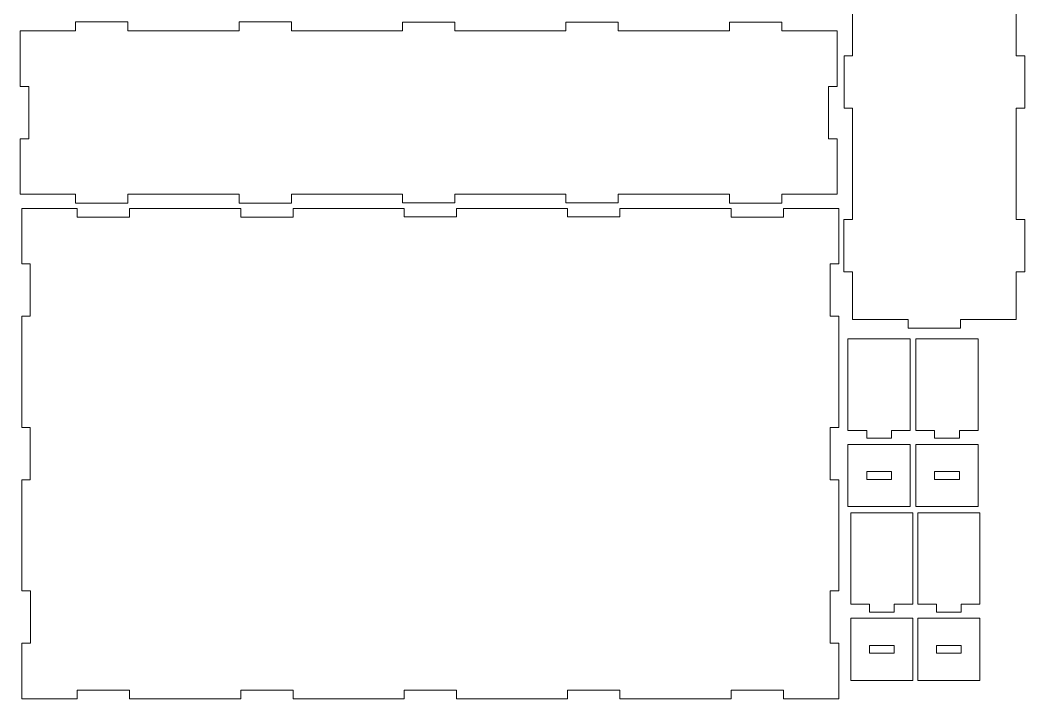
# Model space of a CAD drawing. Header units: millimetres. Extents: x -187 to 177, y 73 to 487.
# Drawn here: x -130 to 177.4, y 72.9 to 280.4 of the extents above; entities that cross this region are included whole.
import ezdxf

# ---------------------------------------------------------------- set-up
doc = ezdxf.new("R2010")
doc.units = ezdxf.units.MM
doc.header["$MEASUREMENT"] = 0
doc.layers.add('Layer 1', color=7, linetype='Continuous')

msp = doc.modelspace()

# ---------------------------------------------------------------- linework, layer by layer
at = {"layer": 'Layer 1', "color": 250, "lineweight": 18}
for points in [[(123.2951, 131.6809), (142.2951, 131.6809), (142.2951, 150.6809), (123.2951, 150.6809), (123.2951, 131.6809)], [(144.0793, 131.6809), (163.0793, 131.6809), (163.0793, 150.6809), (144.0793, 150.6809), (144.0793, 131.6809)], [(129.0115, 139.9809), (136.5785, 139.9809), (136.5785, 142.3809), (129.0115, 142.3809), (129.0115, 139.9809)], [(149.7957, 139.9809), (157.3627, 139.9809), (157.3627, 142.3809), (149.7957, 142.3809), (149.7957, 139.9809)], [(124.1372, 78.5151), (143.1372, 78.5151), (143.1372, 97.5151), (124.1372, 97.5151), (124.1372, 78.5151)], [(144.6214, 78.5151), (163.6214, 78.5151), (163.6214, 97.5151), (144.6214, 97.5151), (144.6214, 78.5151)], [(129.8536, 86.8151), (137.4206, 86.8151), (137.4206, 89.2151), (129.8536, 89.2151), (129.8536, 86.8151)], [(150.3378, 86.8151), (157.9048, 86.8151), (157.9048, 89.2151), (150.3378, 89.2151), (150.3378, 86.8151)]]:
    msp.add_lwpolyline(points, close=True, dxfattribs=at)
for points in [[(124.716, 269.5048), (124.716, 269.5048), (124.716, 303.5075), (124.716, 303.5075)], [(174.716, 303.5075), (174.716, 303.5075), (174.716, 269.5048), (174.716, 269.5048)], [(-62.9867, 277.1805), (-62.9867, 277.1805), (-96.9894, 277.1805), (-96.9894, 277.1805)], [(-12.984, 277.1805), (-12.984, 277.1805), (-46.9867, 277.1805), (-46.9867, 277.1805)], [(37.0187, 277.1805), (37.0187, 277.1805), (3.016, 277.1805), (3.016, 277.1805)], [(87.0322, 277.1805), (87.0322, 277.1805), (53.0187, 277.1805), (53.0187, 277.1805)], [(124.716, 219.5021), (124.716, 219.5021), (124.716, 253.5048), (124.716, 253.5048)], [(174.716, 253.5048), (174.716, 253.5048), (174.716, 219.5021), (174.716, 219.5021)], [(-96.9894, 227.1805), (-96.9894, 227.1805), (-62.9867, 227.1805), (-62.9867, 227.1805)], [(-46.9867, 227.1805), (-46.9867, 227.1805), (-12.984, 227.1805), (-12.984, 227.1805)], [(3.016, 227.1805), (3.016, 227.1805), (37.0187, 227.1805), (37.0187, 227.1805)], [(53.0187, 227.1805), (53.0187, 227.1805), (87.0322, 227.1805), (87.0322, 227.1805)], [(-96.4894, 222.8805), (-96.4894, 222.8805), (-62.4867, 222.8805), (-62.4867, 222.8805)], [(-46.4867, 222.8805), (-46.4867, 222.8805), (-12.484, 222.8805), (-12.484, 222.8805)], [(3.516, 222.8805), (3.516, 222.8805), (37.5187, 222.8805), (37.5187, 222.8805)], [(53.5187, 222.8805), (53.5187, 222.8805), (87.5322, 222.8805), (87.5322, 222.8805)], [(-129.484, 155.8805), (-129.484, 155.8805), (-129.484, 189.8832), (-129.484, 189.8832)], [(120.516, 189.8832), (120.516, 189.8832), (120.516, 155.8805), (120.516, 155.8805)], [(-129.484, 105.8778), (-129.484, 105.8778), (-129.484, 139.8805), (-129.484, 139.8805)], [(120.516, 139.8805), (120.516, 139.8805), (120.516, 105.8778), (120.516, 105.8778)], [(-62.4921, 72.8805), (-62.4921, 72.8805), (-96.4948, 72.8805), (-96.4948, 72.8805)], [(-12.4894, 72.8805), (-12.4894, 72.8805), (-46.4921, 72.8805), (-46.4921, 72.8805)], [(37.5133, 72.8805), (37.5133, 72.8805), (3.5106, 72.8805), (3.5106, 72.8805)], [(87.5268, 72.8805), (87.5268, 72.8805), (53.5133, 72.8805), (53.5133, 72.8805)]]:
    msp.add_open_spline(points, degree=3, dxfattribs=at)
for points, knots in [([(-112.9894, 277.1805), (-112.9894, 277.1805), (-112.9894, 279.8805), (-112.9894, 279.8805), (-112.9894, 279.8805), (-112.9894, 279.8805), (-96.9894, 279.8805), (-96.9894, 279.8805), (-96.9894, 279.8805), (-96.9894, 279.8805), (-96.9894, 277.1805), (-96.9894, 277.1805)], [0, 0, 0, 0, 0.25, 0.25, 0.25, 0.25, 0.5, 0.5, 0.5, 0.5, 1, 1, 1, 1]), ([(-62.9867, 277.1805), (-62.9867, 277.1805), (-62.9867, 279.8805), (-62.9867, 279.8805), (-62.9867, 279.8805), (-62.9867, 279.8805), (-46.9867, 279.8805), (-46.9867, 279.8805), (-46.9867, 279.8805), (-46.9867, 279.8805), (-46.9867, 277.1805), (-46.9867, 277.1805)], [0, 0, 0, 0, 0.25, 0.25, 0.25, 0.25, 0.5, 0.5, 0.5, 0.5, 1, 1, 1, 1]), ([(-12.984, 277.1805), (-12.984, 277.1805), (-12.984, 279.8127), (-12.984, 279.8127), (-12.984, 279.8127), (-12.984, 279.8127), (3.016, 279.8127), (3.016, 279.8127), (3.016, 279.8127), (3.016, 279.8127), (3.016, 277.1805), (3.016, 277.1805)], [0, 0, 0, 0, 0.25, 0.25, 0.25, 0.25, 0.5, 0.5, 0.5, 0.5, 1, 1, 1, 1]), ([(37.0187, 277.1805), (37.0187, 277.1805), (37.0187, 279.8458), (37.0187, 279.8458), (37.0187, 279.8458), (37.0187, 279.8458), (53.0187, 279.8458), (53.0187, 279.8458), (53.0187, 279.8458), (53.0187, 279.8458), (53.0187, 277.1805), (53.0187, 277.1805)], [0, 0, 0, 0, 0.25, 0.25, 0.25, 0.25, 0.5, 0.5, 0.5, 0.5, 1, 1, 1, 1]), ([(87.0322, 277.1805), (87.0322, 277.1805), (87.0322, 279.7805), (87.0322, 279.7805), (87.0322, 279.7805), (87.0322, 279.7805), (103.0322, 279.7805), (103.0322, 279.7805), (103.0322, 279.7805), (103.0322, 279.7805), (103.0322, 277.1805), (103.0322, 277.1805)], [0, 0, 0, 0, 0.25, 0.25, 0.25, 0.25, 0.5, 0.5, 0.5, 0.5, 1, 1, 1, 1]), ([(-112.9894, 277.1805), (-112.9894, 277.1805), (-129.984, 277.1805), (-129.984, 277.1805), (-129.984, 277.1805), (-129.984, 277.1805), (-129.984, 260.1805), (-129.984, 260.1805)], [0, 0, 0, 0, 0.33333333, 0.33333333, 0.33333333, 0.33333333, 1, 1, 1, 1]), ([(120.016, 260.1804), (120.016, 260.1804), (120.016, 277.1805), (120.016, 277.1805), (120.016, 277.1805), (120.016, 277.1805), (103.0322, 277.1805), (103.0322, 277.1805)], [0, 0, 0, 0, 0.33333333, 0.33333333, 0.33333333, 0.33333333, 1, 1, 1, 1]), ([(124.716, 269.5048), (124.716, 269.5048), (122.0813, 269.5048), (122.0813, 269.5048), (122.0813, 269.5048), (122.0813, 269.5048), (122.0813, 253.5048), (122.0813, 253.5048), (122.0813, 253.5048), (122.0813, 253.5048), (124.716, 253.5048), (124.716, 253.5048)], [0, 0, 0, 0, 0.25, 0.25, 0.25, 0.25, 0.5, 0.5, 0.5, 0.5, 1, 1, 1, 1]), ([(174.716, 269.5048), (174.716, 269.5048), (177.3507, 269.5048), (177.3507, 269.5048), (177.3507, 269.5048), (177.3507, 269.5048), (177.3507, 253.5048), (177.3507, 253.5048), (177.3507, 253.5048), (177.3507, 253.5048), (174.716, 253.5048), (174.716, 253.5048)], [0, 0, 0, 0, 0.25, 0.25, 0.25, 0.25, 0.5, 0.5, 0.5, 0.5, 1, 1, 1, 1]), ([(-129.984, 244.1805), (-129.984, 244.1805), (-127.284, 244.1805), (-127.284, 244.1805), (-127.284, 244.1805), (-127.284, 244.1805), (-127.284, 260.1805), (-127.284, 260.1805), (-127.284, 260.1805), (-127.284, 260.1805), (-129.984, 260.1805), (-129.984, 260.1805)], [0, 0, 0, 0, 0.25, 0.25, 0.25, 0.25, 0.5, 0.5, 0.5, 0.5, 1, 1, 1, 1]), ([(120.016, 260.1804), (120.016, 260.1804), (117.316, 260.1804), (117.316, 260.1804), (117.316, 260.1804), (117.316, 260.1804), (117.316, 244.1804), (117.316, 244.1804), (117.316, 244.1804), (117.316, 244.1804), (120.016, 244.1804), (120.016, 244.1804)], [0, 0, 0, 0, 0.25, 0.25, 0.25, 0.25, 0.5, 0.5, 0.5, 0.5, 1, 1, 1, 1]), ([(-129.984, 244.1805), (-129.984, 244.1805), (-129.984, 227.1805), (-129.984, 227.1805), (-129.984, 227.1805), (-129.984, 227.1805), (-112.9894, 227.1805), (-112.9894, 227.1805)], [0, 0, 0, 0, 0.33333333, 0.33333333, 0.33333333, 0.33333333, 1, 1, 1, 1]), ([(103.0322, 227.1805), (103.0322, 227.1805), (120.016, 227.1805), (120.016, 227.1805), (120.016, 227.1805), (120.016, 227.1805), (120.016, 244.1804), (120.016, 244.1804)], [0, 0, 0, 0, 0.33333333, 0.33333333, 0.33333333, 0.33333333, 1, 1, 1, 1]), ([(-96.9894, 227.1805), (-96.9894, 227.1805), (-96.9894, 224.4805), (-96.9894, 224.4805), (-96.9894, 224.4805), (-96.9894, 224.4805), (-112.9894, 224.4805), (-112.9894, 224.4805), (-112.9894, 224.4805), (-112.9894, 224.4805), (-112.9894, 227.1805), (-112.9894, 227.1805)], [0, 0, 0, 0, 0.25, 0.25, 0.25, 0.25, 0.5, 0.5, 0.5, 0.5, 1, 1, 1, 1]), ([(-46.9867, 227.1805), (-46.9867, 227.1805), (-46.9867, 224.4805), (-46.9867, 224.4805), (-46.9867, 224.4805), (-46.9867, 224.4805), (-62.9867, 224.4805), (-62.9867, 224.4805), (-62.9867, 224.4805), (-62.9867, 224.4805), (-62.9867, 227.1805), (-62.9867, 227.1805)], [0, 0, 0, 0, 0.25, 0.25, 0.25, 0.25, 0.5, 0.5, 0.5, 0.5, 1, 1, 1, 1]), ([(3.016, 227.1805), (3.016, 227.1805), (3.016, 224.5458), (3.016, 224.5458), (3.016, 224.5458), (3.016, 224.5458), (-12.984, 224.5458), (-12.984, 224.5458), (-12.984, 224.5458), (-12.984, 224.5458), (-12.984, 227.1805), (-12.984, 227.1805)], [0, 0, 0, 0, 0.25, 0.25, 0.25, 0.25, 0.5, 0.5, 0.5, 0.5, 1, 1, 1, 1]), ([(53.0187, 227.1805), (53.0187, 227.1805), (53.0187, 224.5458), (53.0187, 224.5458), (53.0187, 224.5458), (53.0187, 224.5458), (37.0187, 224.5458), (37.0187, 224.5458), (37.0187, 224.5458), (37.0187, 224.5458), (37.0187, 227.1805), (37.0187, 227.1805)], [0, 0, 0, 0, 0.25, 0.25, 0.25, 0.25, 0.5, 0.5, 0.5, 0.5, 1, 1, 1, 1]), ([(103.0322, 227.1805), (103.0322, 227.1805), (103.0322, 224.4805), (103.0322, 224.4805), (103.0322, 224.4805), (103.0322, 224.4805), (87.0322, 224.4805), (87.0322, 224.4805), (87.0322, 224.4805), (87.0322, 224.4805), (87.0322, 227.1805), (87.0322, 227.1805)], [0, 0, 0, 0, 0.25, 0.25, 0.25, 0.25, 0.5, 0.5, 0.5, 0.5, 1, 1, 1, 1]), ([(-129.484, 205.8832), (-129.484, 205.8832), (-129.484, 222.8805), (-129.484, 222.8805), (-129.484, 222.8805), (-129.484, 222.8805), (-112.4894, 222.8805), (-112.4894, 222.8805)], [0, 0, 0, 0, 0.33333333, 0.33333333, 0.33333333, 0.33333333, 1, 1, 1, 1]), ([(-96.4894, 222.8805), (-96.4894, 222.8805), (-96.4894, 220.1805), (-96.4894, 220.1805), (-96.4894, 220.1805), (-96.4894, 220.1805), (-112.4894, 220.1805), (-112.4894, 220.1805), (-112.4894, 220.1805), (-112.4894, 220.1805), (-112.4894, 222.8805), (-112.4894, 222.8805)], [0, 0, 0, 0, 0.25, 0.25, 0.25, 0.25, 0.5, 0.5, 0.5, 0.5, 1, 1, 1, 1]), ([(-46.4867, 222.8805), (-46.4867, 222.8805), (-46.4867, 220.1805), (-46.4867, 220.1805), (-46.4867, 220.1805), (-46.4867, 220.1805), (-62.4867, 220.1805), (-62.4867, 220.1805), (-62.4867, 220.1805), (-62.4867, 220.1805), (-62.4867, 222.8805), (-62.4867, 222.8805)], [0, 0, 0, 0, 0.25, 0.25, 0.25, 0.25, 0.5, 0.5, 0.5, 0.5, 1, 1, 1, 1]), ([(3.516, 222.8805), (3.516, 222.8805), (3.516, 220.2458), (3.516, 220.2458), (3.516, 220.2458), (3.516, 220.2458), (-12.484, 220.2458), (-12.484, 220.2458), (-12.484, 220.2458), (-12.484, 220.2458), (-12.484, 222.8805), (-12.484, 222.8805)], [0, 0, 0, 0, 0.25, 0.25, 0.25, 0.25, 0.5, 0.5, 0.5, 0.5, 1, 1, 1, 1]), ([(53.5187, 222.8805), (53.5187, 222.8805), (53.5187, 220.2458), (53.5187, 220.2458), (53.5187, 220.2458), (53.5187, 220.2458), (37.5187, 220.2458), (37.5187, 220.2458), (37.5187, 220.2458), (37.5187, 220.2458), (37.5187, 222.8805), (37.5187, 222.8805)], [0, 0, 0, 0, 0.25, 0.25, 0.25, 0.25, 0.5, 0.5, 0.5, 0.5, 1, 1, 1, 1]), ([(103.5322, 222.8805), (103.5322, 222.8805), (103.5322, 220.1805), (103.5322, 220.1805), (103.5322, 220.1805), (103.5322, 220.1805), (87.5322, 220.1805), (87.5322, 220.1805), (87.5322, 220.1805), (87.5322, 220.1805), (87.5322, 222.8805), (87.5322, 222.8805)], [0, 0, 0, 0, 0.25, 0.25, 0.25, 0.25, 0.5, 0.5, 0.5, 0.5, 1, 1, 1, 1]), ([(103.5268, 222.8805), (103.5268, 222.8805), (120.516, 222.8805), (120.516, 222.8805), (120.516, 222.8805), (120.516, 222.8805), (120.516, 205.8832), (120.516, 205.8832)], [0, 0, 0, 0, 0.33333333, 0.33333333, 0.33333333, 0.33333333, 1, 1, 1, 1]), ([(124.716, 219.5021), (124.716, 219.5021), (122.016, 219.5021), (122.016, 219.5021), (122.016, 219.5021), (122.016, 219.5021), (122.016, 203.5021), (122.016, 203.5021), (122.016, 203.5021), (122.016, 203.5021), (124.716, 203.5021), (124.716, 203.5021)], [0, 0, 0, 0, 0.25, 0.25, 0.25, 0.25, 0.5, 0.5, 0.5, 0.5, 1, 1, 1, 1]), ([(174.716, 219.5021), (174.716, 219.5021), (177.416, 219.5021), (177.416, 219.5021), (177.416, 219.5021), (177.416, 219.5021), (177.416, 203.5021), (177.416, 203.5021), (177.416, 203.5021), (177.416, 203.5021), (174.716, 203.5021), (174.716, 203.5021)], [0, 0, 0, 0, 0.25, 0.25, 0.25, 0.25, 0.5, 0.5, 0.5, 0.5, 1, 1, 1, 1]), ([(-129.4961, 205.8832), (-129.4961, 205.8832), (-126.8614, 205.8832), (-126.8614, 205.8832), (-126.8614, 205.8832), (-126.8614, 205.8832), (-126.8614, 189.8832), (-126.8614, 189.8832), (-126.8614, 189.8832), (-126.8614, 189.8832), (-129.4961, 189.8832), (-129.4961, 189.8832)], [0, 0, 0, 0, 0.25, 0.25, 0.25, 0.25, 0.5, 0.5, 0.5, 0.5, 1, 1, 1, 1]), ([(120.516, 205.8832), (120.516, 205.8832), (117.8813, 205.8832), (117.8813, 205.8832), (117.8813, 205.8832), (117.8813, 205.8832), (117.8813, 189.8832), (117.8813, 189.8832), (117.8813, 189.8832), (117.8813, 189.8832), (120.516, 189.8832), (120.516, 189.8832)], [0, 0, 0, 0, 0.25, 0.25, 0.25, 0.25, 0.5, 0.5, 0.5, 0.5, 1, 1, 1, 1]), ([(141.716, 188.9048), (141.716, 188.9048), (124.716, 188.9048), (124.716, 188.9048), (124.716, 188.9048), (124.716, 188.9048), (124.716, 203.5021), (124.716, 203.5021)], [0, 0, 0, 0, 0.33333333, 0.33333333, 0.33333333, 0.33333333, 1, 1, 1, 1]), ([(174.716, 203.5021), (174.716, 203.5021), (174.716, 188.9048), (174.716, 188.9048), (174.716, 188.9048), (174.716, 188.9048), (157.716, 188.9048), (157.716, 188.9048)], [0, 0, 0, 0, 0.33333333, 0.33333333, 0.33333333, 0.33333333, 1, 1, 1, 1]), ([(157.716, 188.9048), (157.716, 188.9048), (157.716, 186.2048), (157.716, 186.2048), (157.716, 186.2048), (157.716, 186.2048), (141.716, 186.2048), (141.716, 186.2048), (141.716, 186.2048), (141.716, 186.2048), (141.716, 188.9048), (141.716, 188.9048)], [0, 0, 0, 0, 0.25, 0.25, 0.25, 0.25, 0.5, 0.5, 0.5, 0.5, 1, 1, 1, 1]), ([(129.0115, 154.9638), (129.0115, 154.9638), (123.2951, 154.9638), (123.2951, 154.9638), (123.2951, 154.9638), (123.2951, 154.9638), (123.2951, 182.9638), (123.2951, 182.9638), (123.2951, 182.9638), (123.2951, 182.9638), (142.2951, 182.9638), (142.2951, 182.9638), (142.2951, 182.9638), (142.2951, 182.9638), (142.2951, 154.9638), (142.2951, 154.9638), (142.2951, 154.9638), (142.2951, 154.9638), (136.5786, 154.9638), (136.5786, 154.9638)], [0, 0, 0, 0, 0.16666667, 0.16666667, 0.16666667, 0.16666667, 0.33333333, 0.33333333, 0.33333333, 0.33333333, 0.5, 0.5, 0.5, 0.5, 0.66666667, 0.66666667, 0.66666667, 0.66666667, 1, 1, 1, 1]), ([(149.7957, 154.9638), (149.7957, 154.9638), (144.0793, 154.9638), (144.0793, 154.9638), (144.0793, 154.9638), (144.0793, 154.9638), (144.0793, 182.9638), (144.0793, 182.9638), (144.0793, 182.9638), (144.0793, 182.9638), (163.0793, 182.9638), (163.0793, 182.9638), (163.0793, 182.9638), (163.0793, 182.9638), (163.0793, 154.9638), (163.0793, 154.9638), (163.0793, 154.9638), (163.0793, 154.9638), (157.3628, 154.9638), (157.3628, 154.9638)], [0, 0, 0, 0, 0.16666667, 0.16666667, 0.16666667, 0.16666667, 0.33333333, 0.33333333, 0.33333333, 0.33333333, 0.5, 0.5, 0.5, 0.5, 0.66666667, 0.66666667, 0.66666667, 0.66666667, 1, 1, 1, 1]), ([(-129.4961, 155.8805), (-129.4961, 155.8805), (-126.8614, 155.8805), (-126.8614, 155.8805), (-126.8614, 155.8805), (-126.8614, 155.8805), (-126.8614, 139.8805), (-126.8614, 139.8805), (-126.8614, 139.8805), (-126.8614, 139.8805), (-129.4961, 139.8805), (-129.4961, 139.8805)], [0, 0, 0, 0, 0.25, 0.25, 0.25, 0.25, 0.5, 0.5, 0.5, 0.5, 1, 1, 1, 1]), ([(120.516, 155.8805), (120.516, 155.8805), (117.8813, 155.8805), (117.8813, 155.8805), (117.8813, 155.8805), (117.8813, 155.8805), (117.8813, 139.8805), (117.8813, 139.8805), (117.8813, 139.8805), (117.8813, 139.8805), (120.516, 139.8805), (120.516, 139.8805)], [0, 0, 0, 0, 0.25, 0.25, 0.25, 0.25, 0.5, 0.5, 0.5, 0.5, 1, 1, 1, 1]), ([(136.5786, 154.9638), (136.5786, 154.9638), (136.5786, 152.5638), (136.5786, 152.5638), (136.5786, 152.5638), (136.5786, 152.5638), (129.0115, 152.5638), (129.0115, 152.5638), (129.0115, 152.5638), (129.0115, 152.5638), (129.0115, 154.9638), (129.0115, 154.9638)], [0, 0, 0, 0, 0.25, 0.25, 0.25, 0.25, 0.5, 0.5, 0.5, 0.5, 1, 1, 1, 1]), ([(136.5786, 154.9638), (136.5786, 154.9638), (136.5786, 152.5638), (136.5786, 152.5638), (136.5786, 152.5638), (136.5786, 152.5638), (129.0115, 152.5638), (129.0115, 152.5638), (129.0115, 152.5638), (129.0115, 152.5638), (129.0115, 154.9638), (129.0115, 154.9638)], [0, 0, 0, 0, 0.25, 0.25, 0.25, 0.25, 0.5, 0.5, 0.5, 0.5, 1, 1, 1, 1]), ([(157.3628, 154.9638), (157.3628, 154.9638), (157.3628, 152.5638), (157.3628, 152.5638), (157.3628, 152.5638), (157.3628, 152.5638), (149.7957, 152.5638), (149.7957, 152.5638), (149.7957, 152.5638), (149.7957, 152.5638), (149.7957, 154.9638), (149.7957, 154.9638)], [0, 0, 0, 0, 0.25, 0.25, 0.25, 0.25, 0.5, 0.5, 0.5, 0.5, 1, 1, 1, 1]), ([(157.3628, 154.9638), (157.3628, 154.9638), (157.3628, 152.5638), (157.3628, 152.5638), (157.3628, 152.5638), (157.3628, 152.5638), (149.7957, 152.5638), (149.7957, 152.5638), (149.7957, 152.5638), (149.7957, 152.5638), (149.7957, 154.9638), (149.7957, 154.9638)], [0, 0, 0, 0, 0.25, 0.25, 0.25, 0.25, 0.5, 0.5, 0.5, 0.5, 1, 1, 1, 1]), ([(129.8536, 101.798), (129.8536, 101.798), (124.1372, 101.798), (124.1372, 101.798), (124.1372, 101.798), (124.1372, 101.798), (124.1372, 129.798), (124.1372, 129.798), (124.1372, 129.798), (124.1372, 129.798), (143.1372, 129.798), (143.1372, 129.798), (143.1372, 129.798), (143.1372, 129.798), (143.1372, 101.798), (143.1372, 101.798), (143.1372, 101.798), (143.1372, 101.798), (137.4207, 101.798), (137.4207, 101.798)], [0, 0, 0, 0, 0.16666667, 0.16666667, 0.16666667, 0.16666667, 0.33333333, 0.33333333, 0.33333333, 0.33333333, 0.5, 0.5, 0.5, 0.5, 0.66666667, 0.66666667, 0.66666667, 0.66666667, 1, 1, 1, 1]), ([(150.3378, 101.798), (150.3378, 101.798), (144.6214, 101.798), (144.6214, 101.798), (144.6214, 101.798), (144.6214, 101.798), (144.6214, 129.798), (144.6214, 129.798), (144.6214, 129.798), (144.6214, 129.798), (163.6214, 129.798), (163.6214, 129.798), (163.6214, 129.798), (163.6214, 129.798), (163.6214, 101.798), (163.6214, 101.798), (163.6214, 101.798), (163.6214, 101.798), (157.9049, 101.798), (157.9049, 101.798)], [0, 0, 0, 0, 0.16666667, 0.16666667, 0.16666667, 0.16666667, 0.33333333, 0.33333333, 0.33333333, 0.33333333, 0.5, 0.5, 0.5, 0.5, 0.66666667, 0.66666667, 0.66666667, 0.66666667, 1, 1, 1, 1]), ([(-129.4961, 105.8778), (-129.4961, 105.8778), (-126.7961, 105.8778), (-126.7961, 105.8778), (-126.7961, 105.8778), (-126.7961, 105.8778), (-126.7961, 89.8778), (-126.7961, 89.8778), (-126.7961, 89.8778), (-126.7961, 89.8778), (-129.4961, 89.8778), (-129.4961, 89.8778)], [0, 0, 0, 0, 0.25, 0.25, 0.25, 0.25, 0.5, 0.5, 0.5, 0.5, 1, 1, 1, 1]), ([(120.516, 105.8778), (120.516, 105.8778), (117.816, 105.8778), (117.816, 105.8778), (117.816, 105.8778), (117.816, 105.8778), (117.816, 89.8778), (117.816, 89.8778), (117.816, 89.8778), (117.816, 89.8778), (120.516, 89.8778), (120.516, 89.8778)], [0, 0, 0, 0, 0.25, 0.25, 0.25, 0.25, 0.5, 0.5, 0.5, 0.5, 1, 1, 1, 1]), ([(137.4207, 101.798), (137.4207, 101.798), (137.4207, 99.398), (137.4207, 99.398), (137.4207, 99.398), (137.4207, 99.398), (129.8536, 99.398), (129.8536, 99.398), (129.8536, 99.398), (129.8536, 99.398), (129.8536, 101.798), (129.8536, 101.798)], [0, 0, 0, 0, 0.25, 0.25, 0.25, 0.25, 0.5, 0.5, 0.5, 0.5, 1, 1, 1, 1]), ([(137.4207, 101.798), (137.4207, 101.798), (137.4207, 99.398), (137.4207, 99.398), (137.4207, 99.398), (137.4207, 99.398), (129.8536, 99.398), (129.8536, 99.398), (129.8536, 99.398), (129.8536, 99.398), (129.8536, 101.798), (129.8536, 101.798)], [0, 0, 0, 0, 0.25, 0.25, 0.25, 0.25, 0.5, 0.5, 0.5, 0.5, 1, 1, 1, 1]), ([(157.9049, 101.798), (157.9049, 101.798), (157.9049, 99.398), (157.9049, 99.398), (157.9049, 99.398), (157.9049, 99.398), (150.3378, 99.398), (150.3378, 99.398), (150.3378, 99.398), (150.3378, 99.398), (150.3378, 101.798), (150.3378, 101.798)], [0, 0, 0, 0, 0.25, 0.25, 0.25, 0.25, 0.5, 0.5, 0.5, 0.5, 1, 1, 1, 1]), ([(157.9049, 101.798), (157.9049, 101.798), (157.9049, 99.398), (157.9049, 99.398), (157.9049, 99.398), (157.9049, 99.398), (150.3378, 99.398), (150.3378, 99.398), (150.3378, 99.398), (150.3378, 99.398), (150.3378, 101.798), (150.3378, 101.798)], [0, 0, 0, 0, 0.25, 0.25, 0.25, 0.25, 0.5, 0.5, 0.5, 0.5, 1, 1, 1, 1]), ([(-112.4948, 72.8805), (-112.4948, 72.8805), (-129.484, 72.8805), (-129.484, 72.8805), (-129.484, 72.8805), (-129.484, 72.8805), (-129.484, 89.8778), (-129.484, 89.8778)], [0, 0, 0, 0, 0.33333333, 0.33333333, 0.33333333, 0.33333333, 1, 1, 1, 1]), ([(120.516, 89.8778), (120.516, 89.8778), (120.516, 72.8805), (120.516, 72.8805), (120.516, 72.8805), (120.516, 72.8805), (103.5268, 72.8805), (103.5268, 72.8805)], [0, 0, 0, 0, 0.33333333, 0.33333333, 0.33333333, 0.33333333, 1, 1, 1, 1]), ([(-96.4948, 72.8805), (-96.4948, 72.8805), (-96.4948, 75.5805), (-96.4948, 75.5805), (-96.4948, 75.5805), (-96.4948, 75.5805), (-112.4948, 75.5805), (-112.4948, 75.5805), (-112.4948, 75.5805), (-112.4948, 75.5805), (-112.4948, 72.8805), (-112.4948, 72.8805)], [0, 0, 0, 0, 0.25, 0.25, 0.25, 0.25, 0.5, 0.5, 0.5, 0.5, 1, 1, 1, 1]), ([(-46.4921, 72.8805), (-46.4921, 72.8805), (-46.4921, 75.5805), (-46.4921, 75.5805), (-46.4921, 75.5805), (-46.4921, 75.5805), (-62.4921, 75.5805), (-62.4921, 75.5805), (-62.4921, 75.5805), (-62.4921, 75.5805), (-62.4921, 72.8805), (-62.4921, 72.8805)], [0, 0, 0, 0, 0.25, 0.25, 0.25, 0.25, 0.5, 0.5, 0.5, 0.5, 1, 1, 1, 1]), ([(3.5106, 72.8805), (3.5106, 72.8805), (3.5106, 75.5152), (3.5106, 75.5152), (3.5106, 75.5152), (3.5106, 75.5152), (-12.4894, 75.5152), (-12.4894, 75.5152), (-12.4894, 75.5152), (-12.4894, 75.5152), (-12.4894, 72.8805), (-12.4894, 72.8805)], [0, 0, 0, 0, 0.25, 0.25, 0.25, 0.25, 0.5, 0.5, 0.5, 0.5, 1, 1, 1, 1]), ([(53.5133, 72.8805), (53.5133, 72.8805), (53.5133, 75.5152), (53.5133, 75.5152), (53.5133, 75.5152), (53.5133, 75.5152), (37.5133, 75.5152), (37.5133, 75.5152), (37.5133, 75.5152), (37.5133, 75.5152), (37.5133, 72.8805), (37.5133, 72.8805)], [0, 0, 0, 0, 0.25, 0.25, 0.25, 0.25, 0.5, 0.5, 0.5, 0.5, 1, 1, 1, 1]), ([(103.5268, 72.8805), (103.5268, 72.8805), (103.5268, 75.5805), (103.5268, 75.5805), (103.5268, 75.5805), (103.5268, 75.5805), (87.5268, 75.5805), (87.5268, 75.5805), (87.5268, 75.5805), (87.5268, 75.5805), (87.5268, 72.8805), (87.5268, 72.8805)], [0, 0, 0, 0, 0.25, 0.25, 0.25, 0.25, 0.5, 0.5, 0.5, 0.5, 1, 1, 1, 1])]:
    msp.add_open_spline(points, degree=3, knots=knots, dxfattribs=at)

doc.saveas('drawing.dxf')
